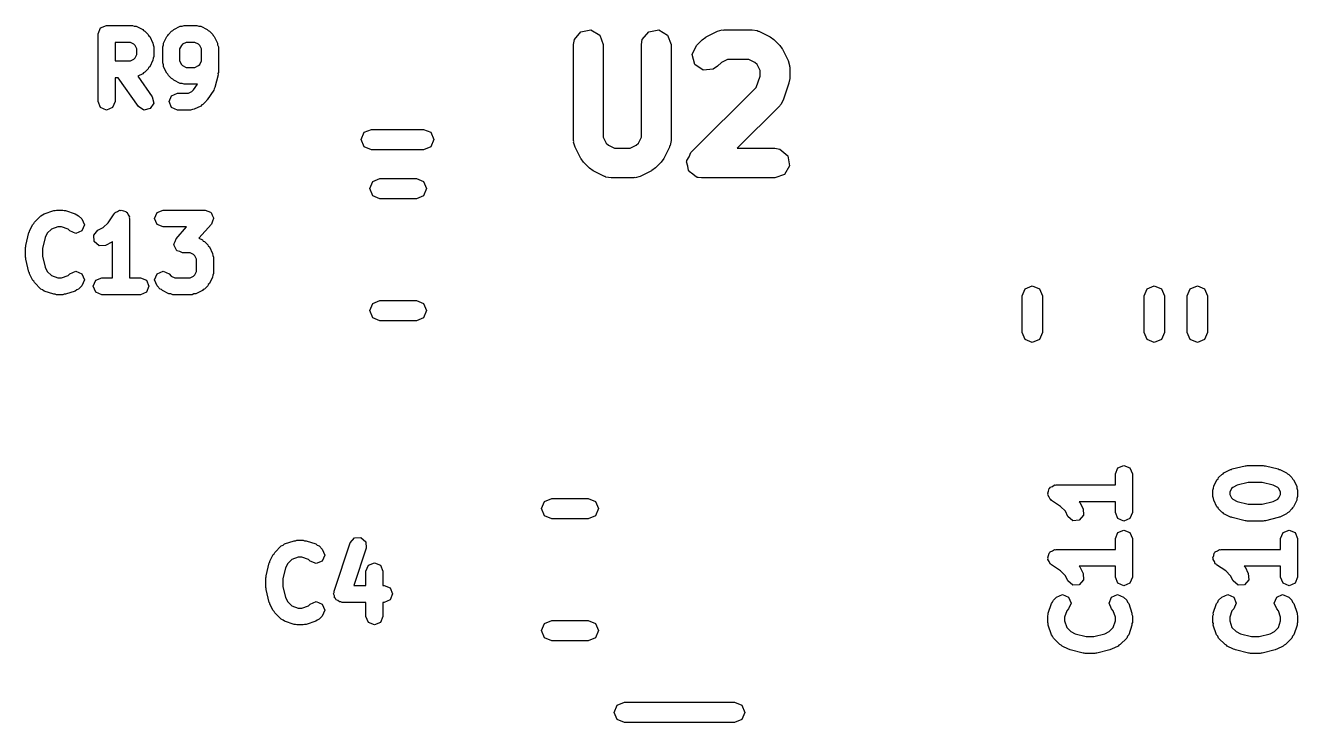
# Model space of a CAD drawing. Extents: x 92.9 to 107.5, y -110.1 to -89.8.
# Drawn here: x 92.94 to 100.45, y -98.09 to -93.97 of the extents above; entities that cross this region are included whole.
import ezdxf

# ---------------------------------------------------------------- set-up
doc = ezdxf.new("R2010")
doc.units = 0
doc.layers.add('BLACK', color=7, linetype='CONTINUOUS')

msp = doc.modelspace()

# ---------------------------------------------------------------- linework, layer by layer
at = {"layer": 'BLACK', "linetype": 'CONTINUOUS'}
for p, q in [((93.3703, -94.0237), (93.385, -93.9884)), ((93.3703, -94.4237), (93.3703, -94.0237)), ((93.385, -93.9884), (93.4203, -93.9737)), ((93.4203, -93.9737), (93.5727, -93.9737)), ((93.5727, -93.9737), (93.5834, -93.9782)), ((93.5834, -93.9782), (93.5951, -93.979)), ((93.5951, -93.979), (93.6332, -93.9981)), ((93.6332, -93.9981), (93.6385, -94.0043)), ((93.6385, -94.0043), (93.6461, -94.0074)), ((93.6461, -94.0074), (93.6652, -94.0265)), ((93.6652, -94.0265), (93.6683, -94.0341)), ((93.7818, -94.0341), (93.785, -94.0265)), ((93.785, -94.0265), (93.804, -94.0074)), ((93.804, -94.0074), (93.8116, -94.0043)), ((93.8116, -94.0043), (93.817, -93.9981)), ((93.817, -93.9981), (93.8551, -93.979)), ((93.8551, -93.979), (93.8667, -93.9782)), ((93.8667, -93.9782), (93.8775, -93.9737)), ((93.8775, -93.9737), (93.9536, -93.9737)), ((93.9536, -93.9737), (93.9644, -93.9782)), ((93.9644, -93.9782), (93.976, -93.979)), ((93.976, -93.979), (94.0141, -93.9981)), ((94.0141, -93.9981), (94.0195, -94.0043)), ((94.0195, -94.0043), (94.0271, -94.0074)), ((94.0271, -94.0074), (94.0461, -94.0265)), ((94.0461, -94.0265), (94.0493, -94.0341)), ((96.1803, -94.0566), (96.2188, -94.0108)), ((96.2188, -94.0108), (96.2777, -94.0004)), ((96.2777, -94.0004), (96.3296, -94.0303)), ((96.5803, -94.0566), (96.6188, -94.0108)), ((96.6188, -94.0108), (96.6777, -94.0004)), ((96.6777, -94.0004), (96.7296, -94.0303)), ((96.9568, -94.0416), (97.0234, -94.0083)), ((97.0234, -94.0083), (97.0526, -93.9996)), ((97.0526, -93.9996), (97.0576, -94.0008)), ((97.0576, -94.0008), (97.0626, -93.999)), ((97.0626, -93.999), (97.2292, -93.999)), ((97.2292, -93.999), (97.2591, -94.0043)), ((97.2591, -94.0043), (97.2632, -94.0077)), ((97.2632, -94.0077), (97.2684, -94.0083)), ((97.2684, -94.0083), (97.335, -94.0416)), ((93.4703, -94.0737), (93.4703, -94.1833)), ((93.5609, -94.0737), (93.4703, -94.0737)), ((93.5812, -94.0839), (93.5609, -94.0737)), ((93.5887, -94.0915), (93.5812, -94.0839)), ((93.5989, -94.1117), (93.5887, -94.0915)), ((93.6683, -94.0341), (93.6746, -94.0395)), ((93.6746, -94.0395), (93.6936, -94.0776)), ((93.6936, -94.0776), (93.6944, -94.0892)), ((93.6944, -94.0892), (93.6989, -94.0999)), ((93.6989, -94.0999), (93.6989, -94.1571)), ((93.7513, -94.0999), (93.7557, -94.0892)), ((93.7513, -94.1952), (93.7513, -94.0999)), ((93.7557, -94.0892), (93.7565, -94.0776)), ((93.7565, -94.0776), (93.7756, -94.0395)), ((93.7756, -94.0395), (93.7818, -94.0341)), ((93.8614, -94.0915), (93.8513, -94.1117)), ((93.869, -94.0839), (93.8614, -94.0915)), ((93.8893, -94.0737), (93.869, -94.0839)), ((93.9418, -94.0737), (93.8893, -94.0737)), ((93.9621, -94.0839), (93.9418, -94.0737)), ((93.9697, -94.0915), (93.9621, -94.0839)), ((93.9798, -94.1117), (93.9697, -94.0915)), ((94.0493, -94.0341), (94.0555, -94.0395)), ((94.0555, -94.0395), (94.0746, -94.0776)), ((94.0746, -94.0776), (94.0754, -94.0892)), ((94.0754, -94.0892), (94.0798, -94.0999)), ((94.0798, -94.0999), (94.0798, -94.2523)), ((96.1751, -94.0865), (96.1803, -94.0566)), ((96.1751, -94.6532), (96.1751, -94.0865)), ((96.3296, -94.0303), (96.3501, -94.0865)), ((96.3501, -94.0865), (96.3501, -94.6325)), ((96.5751, -94.0865), (96.5803, -94.0566)), ((96.5751, -94.6325), (96.5751, -94.0865)), ((96.7296, -94.0303), (96.7501, -94.0865)), ((96.7501, -94.0865), (96.7501, -94.6532)), ((96.8754, -94.1456), (96.9007, -94.0913)), ((96.9007, -94.0913), (96.934, -94.058)), ((96.934, -94.058), (96.9554, -94.043)), ((96.9554, -94.043), (96.9568, -94.0416)), ((97.335, -94.0416), (97.356, -94.0572)), ((97.356, -94.0572), (97.3578, -94.058)), ((97.3578, -94.058), (97.3911, -94.0913)), ((97.3911, -94.0913), (97.4061, -94.1127)), ((93.5609, -94.1833), (93.5812, -94.1731)), ((93.5812, -94.1731), (93.5887, -94.1655)), ((93.5887, -94.1655), (93.5989, -94.1453)), ((93.5989, -94.1453), (93.5989, -94.1117)), ((93.6936, -94.1794), (93.6746, -94.2175)), ((93.6944, -94.1678), (93.6936, -94.1794)), ((93.6989, -94.1571), (93.6944, -94.1678)), ((93.8513, -94.1117), (93.8513, -94.1834)), ((93.9798, -94.1834), (93.9798, -94.1117)), ((96.8909, -94.2034), (96.8754, -94.1456)), ((97.0832, -94.174), (97.0477, -94.1918)), ((97.2086, -94.174), (97.0832, -94.174)), ((97.2441, -94.1918), (97.2086, -94.174)), ((97.4061, -94.1127), (97.4075, -94.1141)), ((97.4075, -94.1141), (97.4408, -94.1807)), ((93.4703, -94.1833), (93.5609, -94.1833)), ((93.6385, -94.2527), (93.6332, -94.2589)), ((93.6461, -94.2496), (93.6385, -94.2527)), ((93.6652, -94.2305), (93.6461, -94.2496)), ((93.6683, -94.2229), (93.6652, -94.2305)), ((93.6746, -94.2175), (93.6683, -94.2229)), ((93.7557, -94.2059), (93.7513, -94.1952)), ((93.7565, -94.2175), (93.7557, -94.2059)), ((93.7756, -94.2556), (93.7565, -94.2175)), ((93.8513, -94.1834), (93.8614, -94.2036)), ((93.8614, -94.2036), (93.869, -94.2112)), ((93.869, -94.2112), (93.8893, -94.2214)), ((93.8893, -94.2214), (93.9418, -94.2214)), ((93.9418, -94.2214), (93.9621, -94.2112)), ((93.9621, -94.2112), (93.9697, -94.2036)), ((93.9697, -94.2036), (93.9798, -94.1834)), ((94.0798, -94.2523), (94.0774, -94.2582)), ((96.9399, -94.2377), (96.8909, -94.2034)), ((96.9995, -94.2325), (96.9399, -94.2377)), ((97.0244, -94.2151), (96.9995, -94.2325)), ((97.0477, -94.1918), (97.0244, -94.2151)), ((97.2573, -94.205), (97.2441, -94.1918)), ((97.2751, -94.2405), (97.2573, -94.205)), ((97.2751, -94.2723), (97.2751, -94.2405)), ((97.4408, -94.1807), (97.4495, -94.2099)), ((97.4495, -94.2099), (97.4483, -94.2149)), ((97.4483, -94.2149), (97.4501, -94.2199)), ((97.4501, -94.2199), (97.4501, -94.2865)), ((93.4895, -94.2833), (93.4703, -94.2833)), ((93.4703, -94.2833), (93.4703, -94.4237)), ((93.6079, -94.4524), (93.4895, -94.2833)), ((93.6332, -94.2589), (93.6046, -94.2732)), ((93.6046, -94.2732), (93.6898, -94.3951)), ((93.7818, -94.261), (93.7756, -94.2556)), ((93.785, -94.2686), (93.7818, -94.261)), ((93.804, -94.2877), (93.785, -94.2686)), ((93.8116, -94.2908), (93.804, -94.2877)), ((93.817, -94.297), (93.8116, -94.2908)), ((93.8551, -94.3161), (93.817, -94.297)), ((93.8667, -94.3169), (93.8551, -94.3161)), ((93.8775, -94.3214), (93.8667, -94.3169)), ((93.9536, -94.3214), (93.8775, -94.3214)), ((93.9338, -94.3538), (93.9562, -94.3203)), ((93.9562, -94.3203), (93.9536, -94.3214)), ((94.0783, -94.2644), (94.0593, -94.3406)), ((94.0774, -94.2582), (94.0783, -94.2644)), ((97.2527, -94.3393), (97.2751, -94.2723)), ((97.4456, -94.3142), (97.4122, -94.4142)), ((97.4501, -94.2865), (97.4455, -94.3123)), ((97.4455, -94.3123), (97.4456, -94.3142)), ((93.6898, -94.3951), (93.6981, -94.4324)), ((93.7894, -94.4237), (93.804, -94.3884)), ((93.804, -94.3884), (93.8394, -94.3737)), ((93.8394, -94.3737), (93.9037, -94.3737)), ((93.9037, -94.3737), (93.924, -94.3636)), ((93.924, -94.3636), (93.9338, -94.3538)), ((94.0524, -94.3562), (94.0143, -94.4134)), ((94.0541, -94.3477), (94.0524, -94.3562)), ((94.0593, -94.3406), (94.0541, -94.3477)), ((96.8674, -94.7247), (97.2527, -94.3393)), ((93.385, -94.4591), (93.3703, -94.4237)), ((93.4203, -94.4737), (93.385, -94.4591)), ((93.4557, -94.4591), (93.4203, -94.4737)), ((93.4703, -94.4237), (93.4557, -94.4591)), ((93.6402, -94.473), (93.6079, -94.4524)), ((93.6776, -94.4647), (93.6402, -94.473)), ((93.6981, -94.4324), (93.6776, -94.4647)), ((93.804, -94.4591), (93.7894, -94.4237)), ((93.8394, -94.4737), (93.804, -94.4591)), ((93.9156, -94.4737), (93.8394, -94.4737)), ((93.9263, -94.4693), (93.9156, -94.4737)), ((93.9379, -94.4685), (93.9263, -94.4693)), ((93.976, -94.4494), (93.9379, -94.4685)), ((93.9814, -94.4432), (93.976, -94.4494)), ((93.989, -94.44), (93.9814, -94.4432)), ((94.008, -94.421), (93.989, -94.44)), ((94.01, -94.4162), (94.008, -94.421)), ((94.0143, -94.4134), (94.01, -94.4162)), ((97.3911, -94.4484), (97.1405, -94.699)), ((97.3933, -94.4437), (97.3911, -94.4484)), ((97.3978, -94.4409), (97.3933, -94.4437)), ((97.4122, -94.4142), (97.3978, -94.4409)), ((94.923, -94.6472), (94.9406, -94.6047)), ((94.9406, -94.6047), (94.983, -94.5872)), ((94.983, -94.5872), (95.2903, -94.5872)), ((95.2903, -94.5872), (95.3327, -94.6047)), ((95.3327, -94.6047), (95.3503, -94.6472)), ((94.9406, -94.6896), (94.923, -94.6472)), ((94.983, -94.7072), (94.9406, -94.6896)), ((95.3327, -94.6896), (95.2903, -94.7072)), ((95.3503, -94.6472), (95.3327, -94.6896)), ((96.1768, -94.6581), (96.1751, -94.6532)), ((96.1756, -94.6632), (96.1768, -94.6581)), ((96.1843, -94.6923), (96.1756, -94.6632)), ((96.2176, -94.759), (96.1843, -94.6923)), ((96.3501, -94.6325), (96.3678, -94.668)), ((96.3678, -94.668), (96.3811, -94.6813)), ((96.3811, -94.6813), (96.4165, -94.699)), ((96.4165, -94.699), (96.5086, -94.699)), ((96.5086, -94.699), (96.5441, -94.6813)), ((96.5441, -94.6813), (96.5573, -94.668)), ((96.5573, -94.668), (96.5751, -94.6325)), ((96.7408, -94.6923), (96.7075, -94.759)), ((96.7414, -94.6871), (96.7408, -94.6923)), ((96.7448, -94.6831), (96.7414, -94.6871)), ((96.7501, -94.6532), (96.7448, -94.6831)), ((97.1405, -94.699), (97.3626, -94.699)), ((97.3626, -94.699), (97.3925, -94.7043)), ((97.3925, -94.7043), (97.4383, -94.7428)), ((95.2903, -94.7072), (94.983, -94.7072)), ((96.219, -94.7603), (96.2176, -94.759)), ((96.234, -94.7817), (96.219, -94.7603)), ((96.6919, -94.78), (96.6911, -94.7817)), ((96.7075, -94.759), (96.6919, -94.78)), ((96.8421, -94.7789), (96.8437, -94.7753)), ((96.8489, -94.8043), (96.8421, -94.7789)), ((96.8431, -94.7713), (96.8562, -94.7485)), ((96.8437, -94.7753), (96.8431, -94.7713)), ((96.8562, -94.7485), (96.8674, -94.7247)), ((97.4383, -94.7428), (97.4487, -94.8017)), ((96.2674, -94.8151), (96.234, -94.7817)), ((96.2691, -94.8159), (96.2674, -94.8151)), ((96.2901, -94.8315), (96.2691, -94.8159)), ((96.3568, -94.8648), (96.2901, -94.8315)), ((96.635, -94.8315), (96.5684, -94.8648)), ((96.6363, -94.8301), (96.635, -94.8315)), ((96.6578, -94.8151), (96.6363, -94.8301)), ((96.6911, -94.7817), (96.6578, -94.8151)), ((96.8534, -94.8303), (96.8489, -94.8043)), ((96.8565, -94.8328), (96.8534, -94.8303)), ((96.8575, -94.8367), (96.8565, -94.8328)), ((96.8791, -94.8518), (96.8575, -94.8367)), ((96.8993, -94.8688), (96.8791, -94.8518)), ((97.4188, -94.8536), (97.3626, -94.874)), ((97.4487, -94.8017), (97.4188, -94.8536)), ((94.9725, -94.9367), (94.99, -94.8942)), ((94.99, -94.8942), (95.0325, -94.8767)), ((95.0325, -94.8767), (95.2481, -94.8767)), ((95.2481, -94.8767), (95.2906, -94.8942)), ((95.2906, -94.8942), (95.3081, -94.9367)), ((96.362, -94.8654), (96.3568, -94.8648)), ((96.366, -94.8688), (96.362, -94.8654)), ((96.3959, -94.874), (96.366, -94.8688)), ((96.5292, -94.874), (96.3959, -94.874)), ((96.5341, -94.8722), (96.5292, -94.874)), ((96.5392, -94.8735), (96.5341, -94.8722)), ((96.5684, -94.8648), (96.5392, -94.8735)), ((96.9046, -94.8697), (96.8993, -94.8688)), ((96.9066, -94.871), (96.9046, -94.8697)), ((96.9104, -94.8707), (96.9066, -94.871)), ((96.9292, -94.874), (96.9104, -94.8707)), ((97.3626, -94.874), (96.9292, -94.874)), ((94.99, -94.9791), (94.9725, -94.9367)), ((95.0325, -94.9967), (94.99, -94.9791)), ((95.2481, -94.9967), (95.0325, -94.9967)), ((95.2906, -94.9791), (95.2481, -94.9967)), ((95.3081, -94.9367), (95.2906, -94.9791)), ((93.0519, -95.0849), (93.1091, -95.0658)), ((93.1091, -95.0658), (93.1173, -95.0664)), ((93.1173, -95.0664), (93.1249, -95.0633)), ((93.1249, -95.0633), (93.163, -95.0633)), ((93.163, -95.0633), (93.1706, -95.0664)), ((93.1706, -95.0664), (93.1788, -95.0658)), ((93.1788, -95.0658), (93.2359, -95.0849)), ((93.4685, -95.0827), (93.4705, -95.0779)), ((93.4705, -95.0779), (93.4839, -95.0724)), ((93.4839, -95.0724), (93.496, -95.0643)), ((93.496, -95.0643), (93.5011, -95.0653)), ((93.5011, -95.0653), (93.5058, -95.0633)), ((93.5058, -95.0633), (93.5193, -95.0689)), ((93.5193, -95.0689), (93.5336, -95.0717)), ((93.5336, -95.0717), (93.5364, -95.076)), ((93.5364, -95.076), (93.5412, -95.0779)), ((93.5412, -95.0779), (93.5468, -95.0914)), ((93.7035, -95.1133), (93.7181, -95.0779)), ((93.7181, -95.0779), (93.7535, -95.0633)), ((93.7535, -95.0633), (94.0011, -95.0633)), ((94.0011, -95.0633), (94.0173, -95.07)), ((94.0173, -95.07), (94.034, -95.0757)), ((94.034, -95.0757), (94.0348, -95.0772)), ((94.0348, -95.0772), (94.0364, -95.0779)), ((94.0364, -95.0779), (94.0432, -95.0942)), ((92.9659, -95.1862), (92.9849, -95.1481)), ((92.9849, -95.1481), (92.9912, -95.1427)), ((92.9912, -95.1427), (92.9943, -95.1351)), ((92.9943, -95.1351), (93.0324, -95.097)), ((93.0324, -95.097), (93.0431, -95.0925)), ((93.0431, -95.0925), (93.0519, -95.0849)), ((93.2359, -95.0849), (93.2447, -95.0925)), ((93.2447, -95.0925), (93.2555, -95.097)), ((93.2555, -95.097), (93.2745, -95.116)), ((93.2745, -95.116), (93.2892, -95.1514)), ((93.2892, -95.1514), (93.2745, -95.1867)), ((93.4, -95.1674), (93.4289, -95.1386)), ((93.4289, -95.1386), (93.4642, -95.0855)), ((93.4642, -95.0855), (93.4685, -95.0827)), ((93.5468, -95.0914), (93.5549, -95.1035)), ((93.5549, -95.1035), (93.5539, -95.1085)), ((93.5539, -95.1085), (93.5558, -95.1133)), ((93.5558, -95.1133), (93.5558, -95.4633)), ((93.7181, -95.1486), (93.7035, -95.1133)), ((93.7535, -95.1633), (93.7181, -95.1486)), ((94.0387, -95.1462), (93.9654, -95.23)), ((94.0444, -95.1295), (94.0387, -95.1462)), ((94.0432, -95.0942), (94.051, -95.11)), ((94.0511, -95.1133), (94.0444, -95.1295)), ((94.051, -95.11), (94.0504, -95.1116)), ((94.0504, -95.1116), (94.0511, -95.1133)), ((92.9431, -95.2726), (92.9621, -95.1964)), ((92.9621, -95.1964), (92.9655, -95.1918)), ((92.9655, -95.1918), (92.9659, -95.1862)), ((93.0578, -95.226), (93.0416, -95.2909)), ((93.0707, -95.2), (93.0578, -95.226)), ((93.0948, -95.176), (93.0707, -95.2)), ((93.133, -95.1633), (93.0948, -95.176)), ((93.1549, -95.1633), (93.133, -95.1633)), ((93.1931, -95.176), (93.1549, -95.1633)), ((93.2038, -95.1867), (93.1931, -95.176)), ((93.2392, -95.2014), (93.2038, -95.1867)), ((93.2745, -95.1867), (93.2392, -95.2014)), ((93.3441, -95.2118), (93.3692, -95.1828)), ((93.3468, -95.2499), (93.3441, -95.2118)), ((93.3692, -95.1828), (93.4, -95.1674)), ((93.8909, -95.1633), (93.7535, -95.1633)), ((93.8301, -95.2327), (93.8909, -95.1633)), ((93.9654, -95.23), (93.9853, -95.24)), ((92.9416, -95.2847), (92.944, -95.2789)), ((92.9416, -95.3419), (92.9416, -95.2847)), ((92.944, -95.2789), (92.9431, -95.2726)), ((93.0416, -95.2909), (93.0416, -95.3357)), ((93.3758, -95.275), (93.3468, -95.2499)), ((93.4139, -95.2723), (93.3758, -95.275)), ((93.452, -95.2532), (93.4139, -95.2723)), ((93.4558, -95.2488), (93.452, -95.2532)), ((93.4558, -95.4633), (93.4558, -95.2488)), ((93.8178, -95.2657), (93.8245, -95.2494)), ((93.8184, -95.2673), (93.8178, -95.2657)), ((93.8179, -95.269), (93.8184, -95.2673)), ((93.8257, -95.2848), (93.8179, -95.269)), ((93.8245, -95.2494), (93.8301, -95.2327)), ((93.8324, -95.301), (93.8257, -95.2848)), ((93.834, -95.3017), (93.8324, -95.301)), ((93.8348, -95.3033), (93.834, -95.3017)), ((93.8515, -95.3089), (93.8348, -95.3033)), ((93.9853, -95.24), (93.9907, -95.2462)), ((93.9907, -95.2462), (93.9983, -95.2494)), ((93.9983, -95.2494), (94.0174, -95.2684)), ((94.0174, -95.2684), (94.0205, -95.276)), ((94.0205, -95.276), (94.0268, -95.2814)), ((94.0268, -95.2814), (94.0458, -95.3195)), ((92.944, -95.3477), (92.9416, -95.3419)), ((92.9431, -95.354), (92.944, -95.3477)), ((92.9621, -95.4302), (92.9431, -95.354)), ((93.0416, -95.3357), (93.0578, -95.4006)), ((93.8678, -95.3157), (93.8515, -95.3089)), ((93.9131, -95.3157), (93.8678, -95.3157)), ((93.9334, -95.3258), (93.9131, -95.3157)), ((93.9409, -95.3334), (93.9334, -95.3258)), ((93.9511, -95.3537), (93.9409, -95.3334)), ((93.9511, -95.4253), (93.9511, -95.3537)), ((94.0458, -95.3195), (94.0466, -95.3311)), ((94.0466, -95.3311), (94.0511, -95.3419)), ((94.0511, -95.3419), (94.0511, -95.4371)), ((92.9655, -95.4347), (92.9621, -95.4302)), ((92.9659, -95.4404), (92.9655, -95.4347)), ((92.9849, -95.4785), (92.9659, -95.4404)), ((93.0578, -95.4006), (93.0707, -95.4265)), ((93.0707, -95.4265), (93.0948, -95.4505)), ((93.0948, -95.4505), (93.133, -95.4633)), ((93.1549, -95.4633), (93.1931, -95.4505)), ((93.1931, -95.4505), (93.2038, -95.4398)), ((93.2038, -95.4398), (93.2392, -95.4252)), ((93.2392, -95.4252), (93.2745, -95.4398)), ((93.2745, -95.4398), (93.2892, -95.4752)), ((93.7035, -95.4752), (93.7181, -95.4398)), ((93.7181, -95.4398), (93.7535, -95.4252)), ((93.7535, -95.4252), (93.7888, -95.4398)), ((93.7888, -95.4398), (93.8021, -95.4531)), ((93.8021, -95.4531), (93.8224, -95.4633)), ((93.9131, -95.4633), (93.9334, -95.4531)), ((93.9334, -95.4531), (93.9409, -95.4456)), ((93.9409, -95.4456), (93.9511, -95.4253)), ((94.0466, -95.4478), (94.0458, -95.4594)), ((94.0511, -95.4371), (94.0466, -95.4478)), ((92.9912, -95.4839), (92.9849, -95.4785)), ((92.9943, -95.4915), (92.9912, -95.4839)), ((93.0324, -95.5296), (92.9943, -95.4915)), ((93.0431, -95.534), (93.0324, -95.5296)), ((93.133, -95.4633), (93.1549, -95.4633)), ((93.2555, -95.5296), (93.2447, -95.534)), ((93.2745, -95.5105), (93.2555, -95.5296)), ((93.2892, -95.4752), (93.2745, -95.5105)), ((93.3416, -95.5133), (93.3562, -95.4779)), ((93.3562, -95.5486), (93.3416, -95.5133)), ((93.3562, -95.4779), (93.3916, -95.4633)), ((93.3916, -95.4633), (93.4558, -95.4633)), ((93.5558, -95.4633), (93.6201, -95.4633)), ((93.6201, -95.4633), (93.6555, -95.4779)), ((93.6555, -95.4779), (93.6701, -95.5133)), ((93.6701, -95.5133), (93.6555, -95.5486)), ((93.7181, -95.5105), (93.7035, -95.4752)), ((93.7372, -95.5296), (93.7181, -95.5105)), ((93.7448, -95.5327), (93.7372, -95.5296)), ((93.8224, -95.4633), (93.9131, -95.4633)), ((93.9983, -95.5296), (93.9907, -95.5327)), ((94.0174, -95.5105), (93.9983, -95.5296)), ((94.0205, -95.5029), (94.0174, -95.5105)), ((94.0268, -95.4975), (94.0205, -95.5029)), ((94.0458, -95.4594), (94.0268, -95.4975)), ((98.821, -95.57), (98.8385, -95.5276)), ((98.8385, -95.5276), (98.881, -95.51)), ((98.881, -95.51), (98.9234, -95.5276)), ((98.9234, -95.5276), (98.941, -95.57)), ((99.541, -95.57), (99.5585, -95.5276)), ((99.5585, -95.5276), (99.601, -95.51)), ((99.601, -95.51), (99.6434, -95.5276)), ((99.6434, -95.5276), (99.661, -95.57)), ((99.7953, -95.57), (99.8129, -95.5276)), ((99.8129, -95.5276), (99.8553, -95.51)), ((99.8553, -95.51), (99.8977, -95.5276)), ((99.8977, -95.5276), (99.9153, -95.57)), ((93.0519, -95.5417), (93.0431, -95.534)), ((93.1091, -95.5607), (93.0519, -95.5417)), ((93.1173, -95.5601), (93.1091, -95.5607)), ((93.1249, -95.5633), (93.1173, -95.5601)), ((93.163, -95.5633), (93.1249, -95.5633)), ((93.1706, -95.5601), (93.163, -95.5633)), ((93.1788, -95.5607), (93.1706, -95.5601)), ((93.2359, -95.5417), (93.1788, -95.5607)), ((93.2447, -95.534), (93.2359, -95.5417)), ((93.3916, -95.5633), (93.3562, -95.5486)), ((93.6201, -95.5633), (93.3916, -95.5633)), ((93.6555, -95.5486), (93.6201, -95.5633)), ((93.7502, -95.539), (93.7448, -95.5327)), ((93.7882, -95.558), (93.7502, -95.539)), ((93.7999, -95.5588), (93.7882, -95.558)), ((93.8106, -95.5633), (93.7999, -95.5588)), ((93.9249, -95.5633), (93.8106, -95.5633)), ((93.9356, -95.5588), (93.9249, -95.5633)), ((93.9473, -95.558), (93.9356, -95.5588)), ((93.9854, -95.539), (93.9473, -95.558)), ((93.9907, -95.5327), (93.9854, -95.539)), ((94.99, -95.6142), (95.0325, -95.5967)), ((95.0325, -95.5967), (95.2481, -95.5967)), ((95.2481, -95.5967), (95.2906, -95.6142)), ((98.821, -95.7857), (98.821, -95.57)), ((98.941, -95.57), (98.941, -95.7857)), ((99.541, -95.7857), (99.541, -95.57)), ((99.661, -95.57), (99.661, -95.7857)), ((99.7953, -95.7857), (99.7953, -95.57)), ((99.9153, -95.57), (99.9153, -95.7857)), ((94.9725, -95.6567), (94.99, -95.6142)), ((94.99, -95.6991), (94.9725, -95.6567)), ((95.2906, -95.6142), (95.3081, -95.6567)), ((95.3081, -95.6567), (95.2906, -95.6991)), ((95.0325, -95.7167), (94.99, -95.6991)), ((95.2481, -95.7167), (95.0325, -95.7167)), ((95.2906, -95.6991), (95.2481, -95.7167)), ((98.8385, -95.8281), (98.821, -95.7857)), ((98.881, -95.8457), (98.8385, -95.8281)), ((98.9234, -95.8281), (98.881, -95.8457)), ((98.941, -95.7857), (98.9234, -95.8281)), ((99.5585, -95.8281), (99.541, -95.7857)), ((99.601, -95.8457), (99.5585, -95.8281)), ((99.6434, -95.8281), (99.601, -95.8457)), ((99.661, -95.7857), (99.6434, -95.8281)), ((99.8129, -95.8281), (99.7953, -95.7857)), ((99.8553, -95.8457), (99.8129, -95.8281)), ((99.8977, -95.8281), (99.8553, -95.8457)), ((99.9153, -95.7857), (99.8977, -95.8281)), ((99.3866, -96.5858), (99.4219, -96.5711)), ((99.4219, -96.5711), (99.4573, -96.5858)), ((100.06, -96.5917), (100.137, -96.5726)), ((100.137, -96.5726), (100.143, -96.5736)), ((100.143, -96.5736), (100.149, -96.5711)), ((100.149, -96.5711), (100.244, -96.5711)), ((100.244, -96.5711), (100.25, -96.5736)), ((100.25, -96.5736), (100.256, -96.5726)), ((100.256, -96.5726), (100.332, -96.5917)), ((99.3719, -96.6211), (99.3866, -96.5858)), ((99.3719, -96.6854), (99.3719, -96.6211)), ((99.4573, -96.5858), (99.4719, -96.6211)), ((99.4719, -96.6211), (99.4719, -96.8497)), ((99.9515, -96.694), (99.9706, -96.6559)), ((99.9706, -96.6559), (99.9768, -96.6505)), ((99.9768, -96.6505), (99.98, -96.6429)), ((99.98, -96.6429), (99.999, -96.6239)), ((99.999, -96.6239), (100.007, -96.6207)), ((100.007, -96.6207), (100.012, -96.6145)), ((100.012, -96.6145), (100.05, -96.5955)), ((100.05, -96.5955), (100.056, -96.5951)), ((100.056, -96.5951), (100.06, -96.5917)), ((100.332, -96.5917), (100.337, -96.5951)), ((100.337, -96.5951), (100.342, -96.5955)), ((100.342, -96.5955), (100.381, -96.6145)), ((100.381, -96.6145), (100.386, -96.6207)), ((100.386, -96.6207), (100.394, -96.6239)), ((100.394, -96.6239), (100.413, -96.6429)), ((100.413, -96.6429), (100.416, -96.6505)), ((100.416, -96.6505), (100.422, -96.6559)), ((100.422, -96.6559), (100.441, -96.694)), ((98.9719, -96.7354), (98.9775, -96.722)), ((98.9775, -96.722), (98.9803, -96.7077)), ((98.9803, -96.7077), (98.9846, -96.7048)), ((98.9846, -96.7048), (98.9866, -96.7001)), ((98.9866, -96.7001), (99, -96.6945)), ((99, -96.6945), (99.0121, -96.6864)), ((99.0121, -96.6864), (99.0172, -96.6874)), ((99.0172, -96.6874), (99.0219, -96.6854)), ((99.0219, -96.6854), (99.3719, -96.6854)), ((99.9463, -96.7164), (99.9507, -96.7056)), ((99.9463, -96.7545), (99.9463, -96.7164)), ((99.9507, -96.7056), (99.9515, -96.694)), ((100.056, -96.7079), (100.046, -96.7282)), ((100.046, -96.7282), (100.046, -96.7427)), ((100.064, -96.7003), (100.056, -96.7079)), ((100.09, -96.6874), (100.064, -96.7003)), ((100.155, -96.6711), (100.09, -96.6874)), ((100.238, -96.6711), (100.155, -96.6711)), ((100.303, -96.6874), (100.238, -96.6711)), ((100.329, -96.7003), (100.303, -96.6874)), ((100.336, -96.7079), (100.329, -96.7003)), ((100.346, -96.7282), (100.336, -96.7079)), ((100.346, -96.7427), (100.346, -96.7282)), ((100.441, -96.694), (100.442, -96.7056)), ((100.442, -96.7056), (100.446, -96.7164)), ((100.446, -96.7164), (100.446, -96.7545)), ((95.986, -96.8259), (96.0036, -96.7835)), ((96.0036, -96.7835), (96.046, -96.7659)), ((96.046, -96.7659), (96.2617, -96.7659)), ((96.2617, -96.7659), (96.3041, -96.7835)), ((96.3041, -96.7835), (96.3217, -96.8259)), ((98.9739, -96.7402), (98.9719, -96.7354)), ((98.9729, -96.7452), (98.9739, -96.7402)), ((98.981, -96.7573), (98.9729, -96.7452)), ((98.9866, -96.7708), (98.981, -96.7573)), ((98.9913, -96.7727), (98.9866, -96.7708)), ((98.9942, -96.777), (98.9913, -96.7727)), ((99.0472, -96.8124), (98.9942, -96.777)), ((99.3719, -96.7854), (99.1574, -96.7854)), ((99.1574, -96.7854), (99.1619, -96.7893)), ((99.1619, -96.7893), (99.1809, -96.8273)), ((99.3719, -96.8497), (99.3719, -96.7854)), ((99.9507, -96.7652), (99.9463, -96.7545)), ((99.9515, -96.7768), (99.9507, -96.7652)), ((99.9706, -96.8149), (99.9515, -96.7768)), ((100.046, -96.7427), (100.056, -96.7629)), ((100.056, -96.7629), (100.064, -96.7705)), ((100.064, -96.7705), (100.09, -96.7835)), ((100.09, -96.7835), (100.155, -96.7997)), ((100.155, -96.7997), (100.238, -96.7997)), ((100.238, -96.7997), (100.303, -96.7835)), ((100.303, -96.7835), (100.329, -96.7705)), ((100.329, -96.7705), (100.336, -96.7629)), ((100.336, -96.7629), (100.346, -96.7427)), ((100.441, -96.7768), (100.422, -96.8149)), ((100.442, -96.7652), (100.441, -96.7768)), ((100.446, -96.7545), (100.442, -96.7652)), ((96.0036, -96.8683), (95.986, -96.8259)), ((96.046, -96.8859), (96.0036, -96.8683)), ((96.3041, -96.8683), (96.2617, -96.8859)), ((96.3217, -96.8259), (96.3041, -96.8683)), ((99.0761, -96.8412), (99.0472, -96.8124)), ((99.0915, -96.8721), (99.0761, -96.8412)), ((99.1204, -96.8971), (99.0915, -96.8721)), ((99.1836, -96.8655), (99.1586, -96.8944)), ((99.1809, -96.8273), (99.1836, -96.8655)), ((99.3866, -96.8851), (99.3719, -96.8497)), ((99.4719, -96.8497), (99.4573, -96.8851)), ((99.9768, -96.8203), (99.9706, -96.8149)), ((99.98, -96.8279), (99.9768, -96.8203)), ((99.999, -96.847), (99.98, -96.8279)), ((100.007, -96.8501), (99.999, -96.847)), ((100.012, -96.8563), (100.007, -96.8501)), ((100.05, -96.8754), (100.012, -96.8563)), ((100.056, -96.8758), (100.05, -96.8754)), ((100.06, -96.8792), (100.056, -96.8758)), ((100.137, -96.8982), (100.06, -96.8792)), ((100.332, -96.8792), (100.256, -96.8982)), ((100.337, -96.8758), (100.332, -96.8792)), ((100.342, -96.8754), (100.337, -96.8758)), ((100.381, -96.8563), (100.342, -96.8754)), ((100.386, -96.8501), (100.381, -96.8563)), ((100.394, -96.847), (100.386, -96.8501)), ((100.413, -96.8279), (100.394, -96.847)), ((100.416, -96.8203), (100.413, -96.8279)), ((100.422, -96.8149), (100.416, -96.8203)), ((96.2617, -96.8859), (96.046, -96.8859)), ((99.1586, -96.8944), (99.1204, -96.8971)), ((99.4219, -96.8997), (99.3866, -96.8851)), ((99.3866, -96.9667), (99.4219, -96.9521)), ((99.4573, -96.8851), (99.4219, -96.8997)), ((99.4219, -96.9521), (99.4573, -96.9667)), ((100.143, -96.8973), (100.137, -96.8982)), ((100.149, -96.8997), (100.143, -96.8973)), ((100.244, -96.8997), (100.149, -96.8997)), ((100.25, -96.8973), (100.244, -96.8997)), ((100.256, -96.8982), (100.25, -96.8973)), ((100.361, -96.9667), (100.396, -96.9521)), ((100.396, -96.9521), (100.432, -96.9667)), ((94.4698, -97.0342), (94.527, -97.0152)), ((94.527, -97.0152), (94.5352, -97.0158)), ((94.5352, -97.0158), (94.5428, -97.0126)), ((94.5428, -97.0126), (94.5809, -97.0126)), ((94.5809, -97.0126), (94.5885, -97.0158)), ((94.5885, -97.0158), (94.5967, -97.0152)), ((94.5967, -97.0152), (94.6538, -97.0342)), ((94.762, -97.3135), (94.8573, -97.0277)), ((94.8573, -97.0277), (94.8823, -96.9988)), ((94.8823, -96.9988), (94.9205, -96.9961)), ((94.9205, -96.9961), (94.9494, -97.0212)), ((94.9494, -97.0212), (94.9521, -97.0594)), ((99.3719, -97.0021), (99.3866, -96.9667)), ((99.3719, -97.0664), (99.3719, -97.0021)), ((99.4573, -96.9667), (99.4719, -97.0021)), ((99.4719, -97.0021), (99.4719, -97.2307)), ((100.346, -97.0021), (100.361, -96.9667)), ((100.346, -97.0664), (100.346, -97.0021)), ((100.432, -96.9667), (100.446, -97.0021)), ((100.446, -97.0021), (100.446, -97.2307)), ((94.3838, -97.1355), (94.4028, -97.0974)), ((94.4028, -97.0974), (94.409, -97.092)), ((94.409, -97.092), (94.4122, -97.0844)), ((94.4122, -97.0844), (94.4503, -97.0463)), ((94.4503, -97.0463), (94.461, -97.0418)), ((94.461, -97.0418), (94.4698, -97.0342)), ((94.6538, -97.0342), (94.6626, -97.0418)), ((94.6626, -97.0418), (94.6734, -97.0463)), ((94.6734, -97.0463), (94.6924, -97.0653)), ((94.6924, -97.0653), (94.7071, -97.1007)), ((94.7071, -97.1007), (94.6924, -97.1361)), ((94.9521, -97.0594), (94.8788, -97.2793)), ((98.9719, -97.1164), (98.9775, -97.1029)), ((98.9775, -97.1029), (98.9803, -97.0886)), ((98.9803, -97.0886), (98.9846, -97.0858)), ((98.9846, -97.0858), (98.9866, -97.081)), ((98.9866, -97.081), (99, -97.0754)), ((99, -97.0754), (99.0121, -97.0673)), ((99.0121, -97.0673), (99.0172, -97.0683)), ((99.0172, -97.0683), (99.0219, -97.0664)), ((99.0219, -97.0664), (99.3719, -97.0664)), ((99.9463, -97.1164), (99.9518, -97.1029)), ((99.9518, -97.1029), (99.9547, -97.0886)), ((99.9547, -97.0886), (99.9589, -97.0858)), ((99.9589, -97.0858), (99.9609, -97.081)), ((99.9609, -97.081), (99.9744, -97.0754)), ((99.9744, -97.0754), (99.9865, -97.0673)), ((99.9865, -97.0673), (99.9915, -97.0683)), ((99.9915, -97.0683), (99.9963, -97.0664)), ((99.9963, -97.0664), (100.346, -97.0664)), ((94.3609, -97.2219), (94.38, -97.1457)), ((94.38, -97.1457), (94.3834, -97.1411)), ((94.3834, -97.1411), (94.3838, -97.1355)), ((94.4757, -97.1753), (94.4594, -97.2402)), ((94.4886, -97.1494), (94.4757, -97.1753)), ((94.5126, -97.1254), (94.4886, -97.1494)), ((94.5509, -97.1126), (94.5126, -97.1254)), ((94.5728, -97.1126), (94.5509, -97.1126)), ((94.611, -97.1254), (94.5728, -97.1126)), ((94.6217, -97.1361), (94.611, -97.1254)), ((94.6571, -97.1507), (94.6217, -97.1361)), ((94.6924, -97.1361), (94.6571, -97.1507)), ((94.9499, -97.1959), (94.9646, -97.1606)), ((94.9646, -97.1606), (94.9999, -97.1459)), ((94.9999, -97.1459), (95.0353, -97.1606)), ((95.0353, -97.1606), (95.0499, -97.1959)), ((98.9739, -97.1211), (98.9719, -97.1164)), ((98.9729, -97.1262), (98.9739, -97.1211)), ((98.981, -97.1383), (98.9729, -97.1262)), ((98.9866, -97.1517), (98.981, -97.1383)), ((98.9913, -97.1537), (98.9866, -97.1517)), ((98.9942, -97.158), (98.9913, -97.1537)), ((99.0472, -97.1933), (98.9942, -97.158)), ((99.3719, -97.1664), (99.1574, -97.1664)), ((99.1574, -97.1664), (99.1619, -97.1702)), ((99.1619, -97.1702), (99.1809, -97.2083)), ((99.3719, -97.2307), (99.3719, -97.1664)), ((99.9482, -97.1211), (99.9463, -97.1164)), ((99.9472, -97.1262), (99.9482, -97.1211)), ((99.9553, -97.1383), (99.9472, -97.1262)), ((99.9609, -97.1517), (99.9553, -97.1383)), ((99.9657, -97.1537), (99.9609, -97.1517)), ((99.9685, -97.158), (99.9657, -97.1537)), ((100.022, -97.1933), (99.9685, -97.158)), ((100.346, -97.1664), (100.132, -97.1664)), ((100.132, -97.1664), (100.136, -97.1702)), ((100.136, -97.1702), (100.155, -97.2083)), ((100.346, -97.2307), (100.346, -97.1664)), ((94.3594, -97.234), (94.3619, -97.2282)), ((94.3594, -97.2912), (94.3594, -97.234)), ((94.3619, -97.2282), (94.3609, -97.2219)), ((94.4594, -97.2402), (94.4594, -97.285)), ((94.9499, -97.2793), (94.9499, -97.1959)), ((95.0499, -97.1959), (95.0499, -97.2793)), ((99.0761, -97.2222), (99.0472, -97.1933)), ((99.0915, -97.253), (99.0761, -97.2222)), ((99.1204, -97.2781), (99.0915, -97.253)), ((99.1836, -97.2465), (99.1586, -97.2754)), ((99.1809, -97.2083), (99.1836, -97.2465)), ((99.3866, -97.266), (99.3719, -97.2307)), ((99.4719, -97.2307), (99.4573, -97.266)), ((100.05, -97.2222), (100.022, -97.1933)), ((100.066, -97.253), (100.05, -97.2222)), ((100.095, -97.2781), (100.066, -97.253)), ((100.158, -97.2465), (100.133, -97.2754)), ((100.155, -97.2083), (100.158, -97.2465)), ((100.361, -97.266), (100.346, -97.2307)), ((100.446, -97.2307), (100.432, -97.266)), ((94.3619, -97.297), (94.3594, -97.2912)), ((94.3609, -97.3033), (94.3619, -97.297)), ((94.38, -97.3795), (94.3609, -97.3033)), ((94.4594, -97.285), (94.4757, -97.3499)), ((94.7594, -97.3293), (94.7626, -97.3217)), ((94.7639, -97.34), (94.7594, -97.3293)), ((94.7626, -97.3217), (94.762, -97.3135)), ((94.8788, -97.2793), (94.9499, -97.2793)), ((95.0499, -97.2793), (95.0571, -97.2793)), ((95.0571, -97.2793), (95.0924, -97.2939)), ((95.0924, -97.2939), (95.1071, -97.3293)), ((95.1071, -97.3293), (95.0924, -97.3646)), ((99.1586, -97.2754), (99.1204, -97.2781)), ((99.4219, -97.2807), (99.3866, -97.266)), ((99.4573, -97.266), (99.4219, -97.2807)), ((100.133, -97.2754), (100.095, -97.2781)), ((100.396, -97.2807), (100.361, -97.266)), ((100.432, -97.266), (100.396, -97.2807)), ((94.3834, -97.3841), (94.38, -97.3795)), ((94.3838, -97.3897), (94.3834, -97.3841)), ((94.4028, -97.4278), (94.3838, -97.3897)), ((94.4757, -97.3499), (94.4886, -97.3758)), ((94.4886, -97.3758), (94.5126, -97.3999)), ((94.5126, -97.3999), (94.5509, -97.4126)), ((94.5728, -97.4126), (94.611, -97.3999)), ((94.611, -97.3999), (94.6217, -97.3892)), ((94.6217, -97.3892), (94.6571, -97.3745)), ((94.6571, -97.3745), (94.6924, -97.3892)), ((94.6924, -97.3892), (94.7071, -97.4245)), ((94.7647, -97.3516), (94.7639, -97.34)), ((94.7709, -97.357), (94.7647, -97.3516)), ((94.7741, -97.3646), (94.7709, -97.357)), ((94.7848, -97.3691), (94.7741, -97.3646)), ((94.7936, -97.3767), (94.7848, -97.3691)), ((94.8018, -97.3761), (94.7936, -97.3767)), ((94.8094, -97.3793), (94.8018, -97.3761)), ((94.9499, -97.3793), (94.8094, -97.3793)), ((94.9499, -97.4626), (94.9499, -97.3793)), ((95.0571, -97.3793), (95.0499, -97.3793)), ((95.0499, -97.3793), (95.0499, -97.4626)), ((95.0924, -97.3646), (95.0571, -97.3793)), ((98.9745, -97.4434), (98.9935, -97.3863)), ((98.9935, -97.3863), (99.0011, -97.3775)), ((99.0011, -97.3775), (99.0056, -97.3667)), ((99.0056, -97.3667), (99.0246, -97.3477)), ((99.0246, -97.3477), (99.06, -97.333)), ((99.06, -97.333), (99.0954, -97.3477)), ((99.0954, -97.3477), (99.11, -97.383)), ((99.11, -97.383), (99.0954, -97.4184)), ((99.3338, -97.383), (99.3485, -97.3477)), ((99.3485, -97.4184), (99.3338, -97.383)), ((99.3485, -97.3477), (99.3838, -97.333)), ((99.3838, -97.333), (99.4192, -97.3477)), ((99.4192, -97.3477), (99.4382, -97.3667)), ((99.4382, -97.3667), (99.4427, -97.3775)), ((99.4427, -97.3775), (99.4503, -97.3863)), ((99.4503, -97.3863), (99.4693, -97.4434)), ((99.9488, -97.4434), (99.9679, -97.3863)), ((99.9679, -97.3863), (99.9755, -97.3775)), ((99.9755, -97.3775), (99.98, -97.3667)), ((99.98, -97.3667), (99.999, -97.3477)), ((99.999, -97.3477), (100.034, -97.333)), ((100.034, -97.333), (100.07, -97.3477)), ((100.07, -97.3477), (100.084, -97.383)), ((100.084, -97.383), (100.07, -97.4184)), ((100.308, -97.383), (100.323, -97.3477)), ((100.323, -97.4184), (100.308, -97.383)), ((100.323, -97.3477), (100.358, -97.333)), ((100.358, -97.333), (100.394, -97.3477)), ((100.394, -97.3477), (100.413, -97.3667)), ((100.413, -97.3667), (100.417, -97.3775)), ((100.417, -97.3775), (100.425, -97.3863)), ((100.425, -97.3863), (100.444, -97.4434)), ((94.409, -97.4332), (94.4028, -97.4278)), ((94.4122, -97.4408), (94.409, -97.4332)), ((94.4503, -97.4789), (94.4122, -97.4408)), ((94.461, -97.4834), (94.4503, -97.4789)), ((94.5509, -97.4126), (94.5728, -97.4126)), ((94.6734, -97.4789), (94.6626, -97.4834)), ((94.6924, -97.4599), (94.6734, -97.4789)), ((94.7071, -97.4245), (94.6924, -97.4599)), ((94.9646, -97.498), (94.9499, -97.4626)), ((95.0499, -97.4626), (95.0353, -97.498)), ((98.9719, -97.4592), (98.9751, -97.4516)), ((98.9719, -97.4973), (98.9719, -97.4592)), ((98.9751, -97.4516), (98.9745, -97.4434)), ((99.0847, -97.4291), (99.0719, -97.4673)), ((99.0719, -97.4673), (99.0719, -97.4892)), ((99.0954, -97.4184), (99.0847, -97.4291)), ((99.3592, -97.4291), (99.3485, -97.4184)), ((99.3719, -97.4673), (99.3592, -97.4291)), ((99.3719, -97.4892), (99.3719, -97.4673)), ((99.4693, -97.4434), (99.4688, -97.4516)), ((99.4688, -97.4516), (99.4719, -97.4592)), ((99.4719, -97.4592), (99.4719, -97.4973)), ((99.9463, -97.4592), (99.9494, -97.4516)), ((99.9463, -97.4973), (99.9463, -97.4592)), ((99.9494, -97.4516), (99.9488, -97.4434)), ((100.059, -97.4291), (100.046, -97.4673)), ((100.046, -97.4673), (100.046, -97.4892)), ((100.07, -97.4184), (100.059, -97.4291)), ((100.334, -97.4291), (100.323, -97.4184)), ((100.346, -97.4673), (100.334, -97.4291)), ((100.346, -97.4892), (100.346, -97.4673)), ((100.444, -97.4434), (100.443, -97.4516)), ((100.443, -97.4516), (100.446, -97.4592)), ((100.446, -97.4592), (100.446, -97.4973)), ((94.4698, -97.491), (94.461, -97.4834)), ((94.527, -97.51), (94.4698, -97.491)), ((94.5352, -97.5095), (94.527, -97.51)), ((94.5428, -97.5126), (94.5352, -97.5095)), ((94.5809, -97.5126), (94.5428, -97.5126)), ((94.5885, -97.5095), (94.5809, -97.5126)), ((94.5967, -97.51), (94.5885, -97.5095)), ((94.6538, -97.491), (94.5967, -97.51)), ((94.6626, -97.4834), (94.6538, -97.491)), ((94.9999, -97.5126), (94.9646, -97.498)), ((95.0353, -97.498), (94.9999, -97.5126)), ((95.986, -97.5459), (96.0036, -97.5035)), ((96.0036, -97.5883), (95.986, -97.5459)), ((96.0036, -97.5035), (96.046, -97.4859)), ((96.046, -97.4859), (96.2617, -97.4859)), ((96.2617, -97.4859), (96.3041, -97.5035)), ((96.3041, -97.5035), (96.3217, -97.5459)), ((96.3217, -97.5459), (96.3041, -97.5883)), ((98.9751, -97.5049), (98.9719, -97.4973)), ((98.9745, -97.5131), (98.9751, -97.5049)), ((98.9935, -97.5703), (98.9745, -97.5131)), ((99.0719, -97.4892), (99.0847, -97.5275)), ((99.0847, -97.5275), (99.1087, -97.5515)), ((99.1087, -97.5515), (99.1346, -97.5644)), ((99.3092, -97.5644), (99.3351, -97.5515)), ((99.3351, -97.5515), (99.3592, -97.5275)), ((99.3592, -97.5275), (99.3719, -97.4892)), ((99.4693, -97.5131), (99.4503, -97.5703)), ((99.4719, -97.4973), (99.4688, -97.5049)), ((99.4688, -97.5049), (99.4693, -97.5131)), ((99.9494, -97.5049), (99.9463, -97.4973)), ((99.9488, -97.5131), (99.9494, -97.5049)), ((99.9679, -97.5703), (99.9488, -97.5131)), ((100.046, -97.4892), (100.059, -97.5275)), ((100.059, -97.5275), (100.083, -97.5515)), ((100.083, -97.5515), (100.109, -97.5644)), ((100.284, -97.5644), (100.31, -97.5515)), ((100.31, -97.5515), (100.334, -97.5275)), ((100.334, -97.5275), (100.346, -97.4892)), ((100.444, -97.5131), (100.425, -97.5703)), ((100.446, -97.4973), (100.443, -97.5049)), ((100.443, -97.5049), (100.444, -97.5131)), ((96.046, -97.6059), (96.0036, -97.5883)), ((96.2617, -97.6059), (96.046, -97.6059)), ((96.3041, -97.5883), (96.2617, -97.6059)), ((99.0011, -97.5791), (98.9935, -97.5703)), ((99.0056, -97.5898), (99.0011, -97.5791)), ((99.0437, -97.6279), (99.0056, -97.5898)), ((99.0513, -97.6311), (99.0437, -97.6279)), ((99.0567, -97.6373), (99.0513, -97.6311)), ((99.1346, -97.5644), (99.1995, -97.5807)), ((99.1995, -97.5807), (99.2443, -97.5807)), ((99.2443, -97.5807), (99.3092, -97.5644)), ((99.3925, -97.6311), (99.3871, -97.6373)), ((99.4001, -97.6279), (99.3925, -97.6311)), ((99.4382, -97.5898), (99.4001, -97.6279)), ((99.4427, -97.5791), (99.4382, -97.5898)), ((99.4503, -97.5703), (99.4427, -97.5791)), ((99.9755, -97.5791), (99.9679, -97.5703)), ((99.98, -97.5898), (99.9755, -97.5791)), ((100.018, -97.6279), (99.98, -97.5898)), ((100.026, -97.6311), (100.018, -97.6279)), ((100.031, -97.6373), (100.026, -97.6311)), ((100.109, -97.5644), (100.174, -97.5807)), ((100.174, -97.5807), (100.219, -97.5807)), ((100.219, -97.5807), (100.284, -97.5644)), ((100.367, -97.6311), (100.361, -97.6373)), ((100.374, -97.6279), (100.367, -97.6311)), ((100.413, -97.5898), (100.374, -97.6279)), ((100.417, -97.5791), (100.413, -97.5898)), ((100.425, -97.5703), (100.417, -97.5791)), ((99.0948, -97.6563), (99.0567, -97.6373)), ((99.1005, -97.6567), (99.0948, -97.6563)), ((99.105, -97.6601), (99.1005, -97.6567)), ((99.1812, -97.6792), (99.105, -97.6601)), ((99.1875, -97.6782), (99.1812, -97.6792)), ((99.1933, -97.6807), (99.1875, -97.6782)), ((99.2505, -97.6807), (99.1933, -97.6807)), ((99.2563, -97.6782), (99.2505, -97.6807)), ((99.2626, -97.6792), (99.2563, -97.6782)), ((99.3388, -97.6601), (99.2626, -97.6792)), ((99.3434, -97.6567), (99.3388, -97.6601)), ((99.349, -97.6563), (99.3434, -97.6567)), ((99.3871, -97.6373), (99.349, -97.6563)), ((100.069, -97.6563), (100.031, -97.6373)), ((100.075, -97.6567), (100.069, -97.6563)), ((100.079, -97.6601), (100.075, -97.6567)), ((100.156, -97.6792), (100.079, -97.6601)), ((100.162, -97.6782), (100.156, -97.6792)), ((100.168, -97.6807), (100.162, -97.6782)), ((100.225, -97.6807), (100.168, -97.6807)), ((100.231, -97.6782), (100.225, -97.6807)), ((100.237, -97.6792), (100.231, -97.6782)), ((100.313, -97.6601), (100.237, -97.6792)), ((100.318, -97.6567), (100.313, -97.6601)), ((100.323, -97.6563), (100.318, -97.6567)), ((100.361, -97.6373), (100.323, -97.6563)), ((96.4146, -98.0288), (96.4322, -97.9864)), ((96.4322, -97.9864), (96.4746, -97.9688)), ((96.4746, -97.9688), (97.1246, -97.9688)), ((97.1246, -97.9688), (97.167, -97.9864)), ((97.167, -97.9864), (97.1846, -98.0288)), ((96.4322, -98.0713), (96.4146, -98.0288)), ((96.4746, -98.0888), (96.4322, -98.0713)), ((97.167, -98.0713), (97.1246, -98.0888)), ((97.1846, -98.0288), (97.167, -98.0713)), ((97.1246, -98.0888), (96.4746, -98.0888))]:
    msp.add_line(p, q, dxfattribs=at)

doc.saveas('drawing.dxf')
